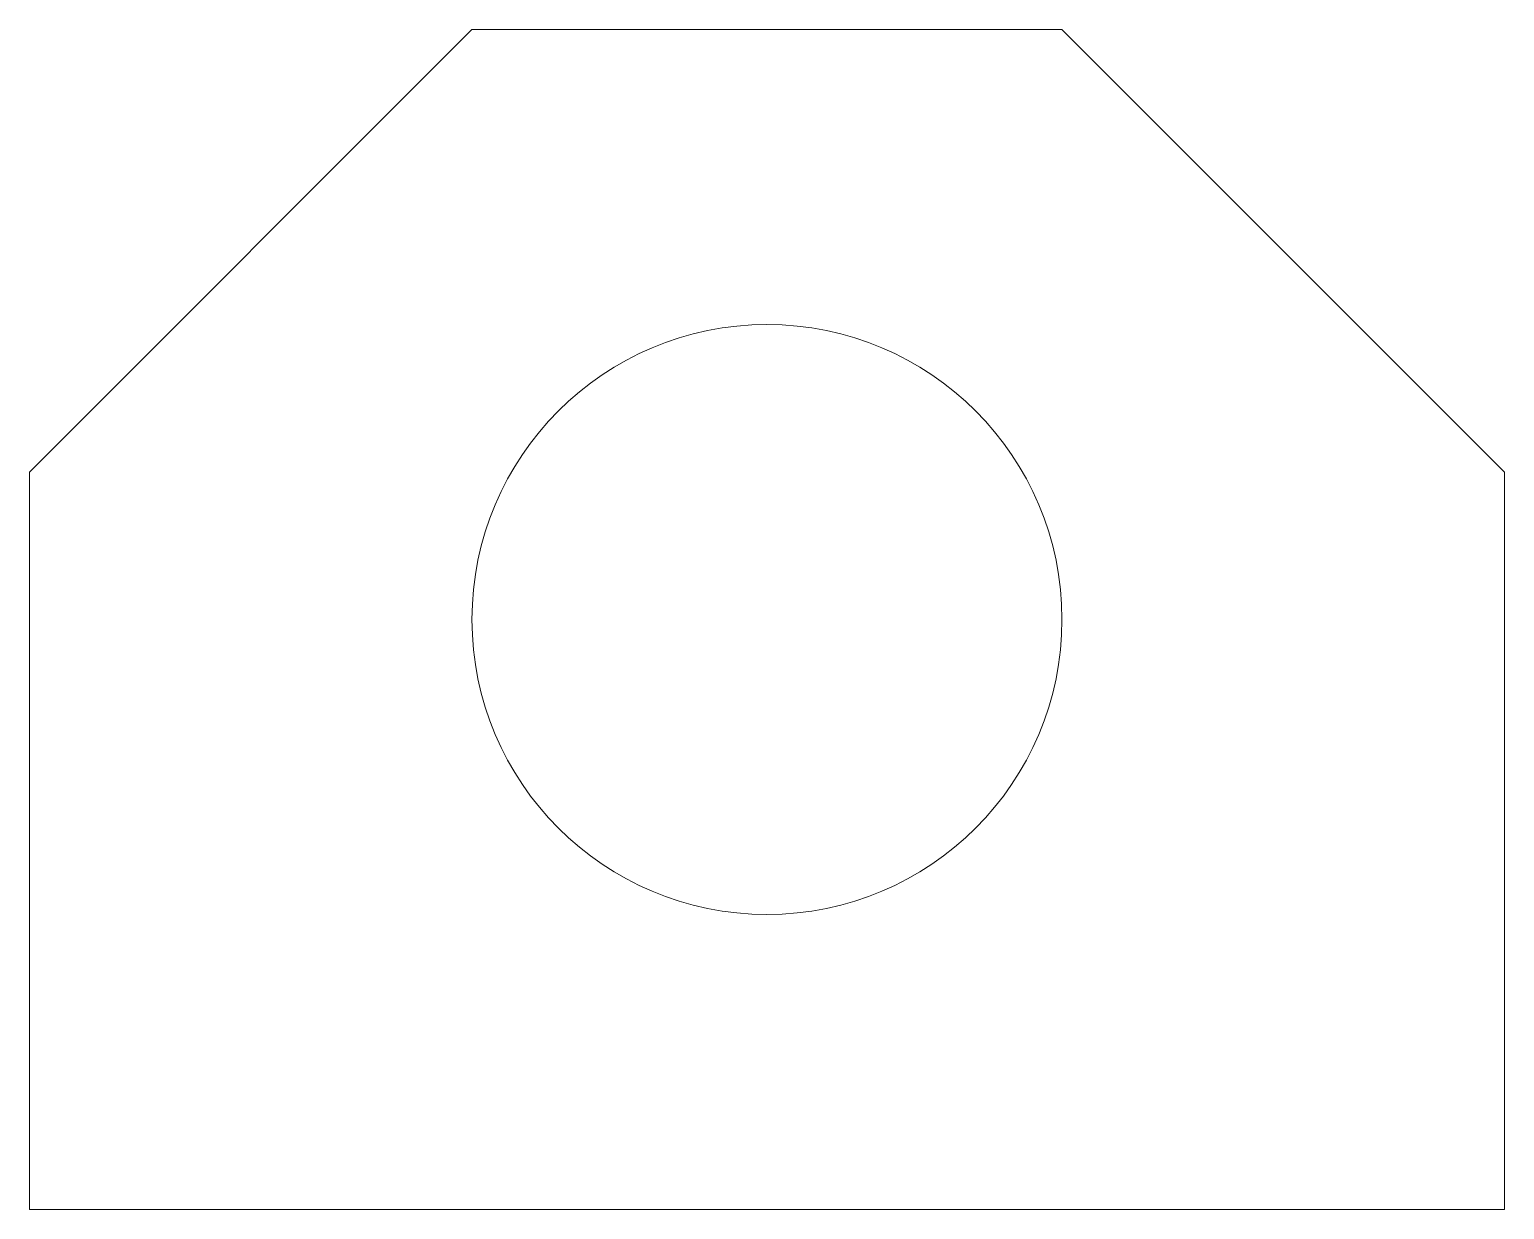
# Model space of a CAD drawing. Header units: millimetres. Extents: x -25.3 to 24.7, y -74.8 to -34.8.
import ezdxf

# ---------------------------------------------------------------- set-up
doc = ezdxf.new("R2010")
doc.units = ezdxf.units.MM

msp = doc.modelspace()

# ---------------------------------------------------------------- linework, layer by layer
at = {"color": 7, "linetype": 'Continuous', "lineweight": 15}
for p, q in [((-10.302, -34.85), (-25.302, -49.85)), ((9.698, -34.85), (-10.302, -34.85)), ((24.698, -49.85), (9.698, -34.85)), ((-25.302, -49.85), (-25.302, -74.85)), ((24.698, -74.85), (24.698, -49.85)), ((-25.302, -74.85), (24.698, -74.85))]:
    msp.add_line(p, q, dxfattribs=at)
msp.add_circle((-0.302, -54.85), 10, dxfattribs=at)

doc.saveas('drawing.dxf')
